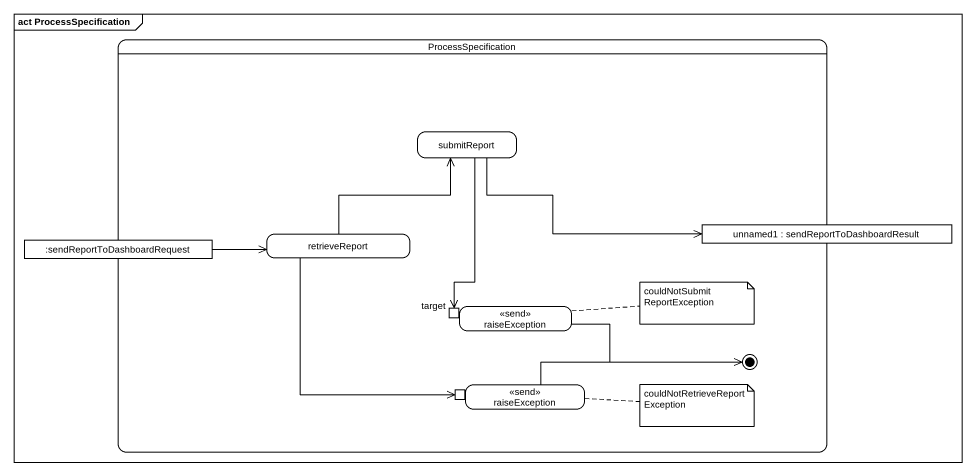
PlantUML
@startuml
mainframe act ProcessSpecification
hide empty description
state ProcessSpecification {
  state submitReport
  state ":sendReportToDashboardRequest" as sendReportToDashboardRequest <<object>>
  state retrieveReport
  state "unnamed1 : sendReportToDashboardResult" as unnamed1 <<object>>
  state raiseException <<send>> {
    state target <<inputPin>>
  }
  state "raiseException" as raiseException_2 <<send>> {
    state pin1 <<inputPin>>
  }
  raiseException -right-> [*]
  raiseException_2 -right-> [*]
}
submitReport -right-> unnamed1
submitReport --> target
sendReportToDashboardRequest -right-> retrieveReport
retrieveReport -up-> submitReport
retrieveReport --> pin1
note right of raiseException
  couldNotSubmit
  ReportException
end note
note right of raiseException_2 : couldNotRetrieveReportException
@enduml
